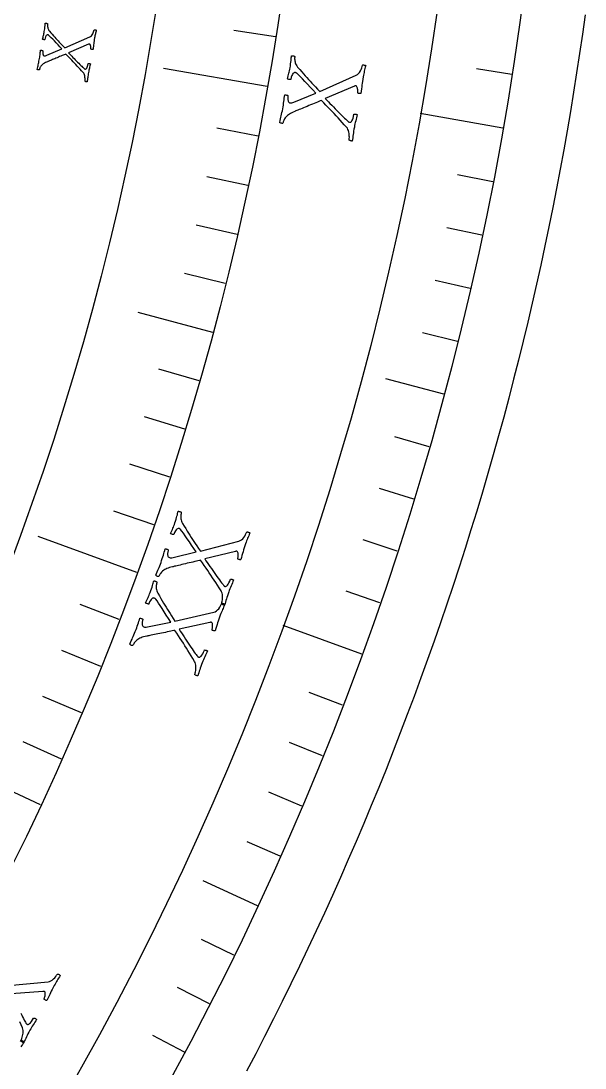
# Model space of a CAD drawing. Header units: millimetres. Extents: x -76 to 76, y -76 to 98.
# Drawn here: x 61.87 to 75.31, y -35.34 to -10.38 of the extents above; entities that cross this region are included whole.
import ezdxf

# ---------------------------------------------------------------- set-up
doc = ezdxf.new("R2010")
doc.units = ezdxf.units.MM
for name, color, linetype in [('CUT_OUTER', 1, 'Continuous'), ('ENGRAVE', 7, 'Continuous'), ('ENGRAVE_FINE', 8, 'Continuous'), ('TEXT', 5, 'Continuous')]:
    doc.layers.add(name, color=color, linetype=linetype)

msp = doc.modelspace()

# ---------------------------------------------------------------- linework, layer by layer
at = {"layer": 'CUT_OUTER'}
msp.add_lwpolyline([(75.3086, -10.2281), (75.2444, -10.69), (75.1774, -11.1515), (75.1076, -11.6126), (75.0349, -12.0732), (74.9594, -12.5334), (74.8811, -12.9931), (74.8, -13.4523), (74.716, -13.911), (74.6293, -14.3692), (74.5397, -14.8269), (74.4473, -15.284), (74.3521, -15.7405), (74.2541, -16.1964), (74.1534, -16.6517), (74.0498, -17.1064), (73.9434, -17.5604), (73.8343, -18.0138), (73.7224, -18.4665), (73.6077, -18.9185), (73.4902, -19.3698), (73.37, -19.8204), (73.247, -20.2702), (73.1212, -20.7192), (72.9927, -21.1675), (72.8615, -21.615), (72.7275, -22.0616), (72.5907, -22.5075), (72.4513, -22.9525), (72.3091, -23.3966), (72.1641, -23.8398), (72.0165, -24.2822), (71.8662, -24.7236), (71.7131, -25.1641), (71.5573, -25.6036), (71.3989, -26.0422), (71.2378, -26.4798), (71.0739, -26.9164), (70.9075, -27.352), (70.7383, -27.7866), (70.5665, -28.2201), (70.392, -28.6526), (70.2148, -29.0839), (70.0351, -29.5142), (69.8527, -29.9434), (69.6676, -30.3714), (69.4799, -30.7983), (69.2897, -31.2241), (69.0968, -31.6486), (68.9013, -32.072), (68.7032, -32.4942), (68.5025, -32.9151), (68.2993, -33.3348), (68.0934, -33.7533), (67.885, -34.1705), (67.6741, -34.5864), (67.4606, -35.0009), (67.2446, -35.4142)], dxfattribs=at)
at = {"layer": 'ENGRAVE'}
for points in [[(67.7351, -11.9435), (65.2652, -11.508)], [(73.3485, -12.9333), (71.3838, -12.5869)], [(66.4364, -17.8016), (64.6598, -17.3256)], [(71.9422, -19.2768), (70.5657, -18.908)], [(64.6321, -23.5241), (62.2753, -22.6664)], [(69.9883, -25.4737), (68.1136, -24.7913)], [(62.3358, -29.0677), (60.669, -28.2904)], [(67.5018, -31.4766), (66.2103, -30.8744)]]:
    msp.add_lwpolyline(points, dxfattribs=at)
for radius in [74.48, 74.48, 72.485, 68.78, 68.78, 65.854]:
    msp.add_circle((0, 0), radius, dxfattribs=at)
at = {"layer": 'ENGRAVE_FINE'}
for points in [[(67.9332, -10.7596), (66.9424, -10.6026)], [(73.563, -11.6512), (72.7186, -11.5175)], [(67.5163, -13.1238), (66.5315, -12.9324)], [(67.277, -14.3002), (66.2957, -14.0916)], [(73.1116, -14.2115), (72.2723, -14.0483)], [(67.0172, -15.4721), (66.0397, -15.2465)], [(72.8524, -15.4853), (72.0161, -15.3075)], [(66.7369, -16.6394), (65.7635, -16.3967)], [(72.5711, -16.7544), (71.738, -16.562)], [(72.2676, -18.0183), (71.438, -17.8115)], [(66.1156, -18.9583), (65.1512, -18.6818)], [(65.7746, -20.1093), (64.8153, -19.816)], [(71.5948, -20.5295), (70.7729, -20.2938)], [(65.4137, -21.2542), (64.4596, -20.9442)], [(71.2256, -21.7758), (70.4079, -21.5259)], [(65.0328, -22.3926), (64.0842, -22.066)], [(70.8347, -23.0156), (70.0215, -22.7514)], [(70.4222, -24.2483), (69.6138, -23.97)], [(64.2117, -24.6485), (63.2751, -24.289)], [(63.7717, -25.7654), (62.8416, -25.3896)], [(69.5331, -26.6912), (68.7349, -26.3848)], [(63.3123, -26.8745), (62.3889, -26.4825)], [(62.8337, -27.9753), (61.9172, -27.5673)], [(69.0567, -27.9007), (68.2639, -27.5804)], [(68.5592, -29.1017), (67.7722, -28.7676)], [(68.0409, -30.2937), (67.2598, -29.946)], [(66.9422, -32.6499), (66.1737, -32.2751)], [(66.3622, -33.8132), (65.6004, -33.4251)], [(65.7619, -34.9662), (65.007, -34.5648)]]:
    msp.add_lwpolyline(points, dxfattribs=at)
at = {"layer": 'TEXT'}
for points in [[(62.3034, -11.3073), (62.3091, -11.2749), (62.3142, -11.2439), (62.3186, -11.2142), (62.3225, -11.1858), (62.3261, -11.1582), (62.3297, -11.1308), (62.3334, -11.1037), (62.3372, -11.0768), (62.3421, -11.076), (62.3488, -11.076), (62.3573, -11.0768), (62.3675, -11.0784), (62.3772, -11.0806), (62.3839, -11.0832), (62.3877, -11.0863), (62.3885, -11.0897), (62.3876, -11.097), (62.3869, -11.106), (62.3864, -11.1167), (62.3863, -11.1291), (62.3869, -11.1422), (62.3884, -11.155), (62.391, -11.1676), (62.3945, -11.1798), (62.3996, -11.1906), (62.4067, -11.199), (62.4157, -11.2049), (62.4268, -11.2083), (62.4381, -11.2089), (62.4515, -11.2071), (62.467, -11.2027), (62.4846, -11.1959), (62.845, -11.0451), (62.798, -10.9954), (62.7525, -10.947), (62.7083, -10.8999), (62.6657, -10.854), (62.6259, -10.8118), (62.5906, -10.7756), (62.5597, -10.7454), (62.5334, -10.7212), (62.5291, -10.718), (62.5248, -10.7153), (62.5204, -10.7132), (62.5159, -10.7116), (62.5117, -10.7105), (62.5085, -10.7097), (62.5062, -10.7091), (62.5049, -10.7088), (62.4979, -10.709), (62.49, -10.7119), (62.4811, -10.7175), (62.4713, -10.7257), (62.4615, -10.7388), (62.4527, -10.7589), (62.4448, -10.7861), (62.4378, -10.8202), (62.4352, -10.8223), (62.4303, -10.8234), (62.423, -10.8235), (62.4134, -10.8226), (62.4034, -10.8211), (62.3951, -10.8192), (62.3883, -10.817), (62.3832, -10.8145), (62.3895, -10.789), (62.3954, -10.7649), (62.4009, -10.7423), (62.406, -10.7211), (62.4109, -10.7002), (62.4155, -10.6781), (62.42, -10.655), (62.4243, -10.6307), (62.4298, -10.5972), (62.4343, -10.5663), (62.4379, -10.5381), (62.4405, -10.5126), (62.4426, -10.4895), (62.4446, -10.4684), (62.4465, -10.4495), (62.4482, -10.4327), (62.4529, -10.4318), (62.4589, -10.4314), (62.4663, -10.4316), (62.475, -10.4324), (62.4837, -10.4341), (62.491, -10.4368), (62.497, -10.4405), (62.5016, -10.4454), (62.501, -10.4504), (62.5006, -10.4582), (62.5004, -10.4687), (62.5002, -10.482), (62.5008, -10.4971), (62.5027, -10.5131), (62.5058, -10.5301), (62.5102, -10.548), (62.5163, -10.5661), (62.5245, -10.5837), (62.5348, -10.6009), (62.5472, -10.6176), (62.5821, -10.6574), (62.6145, -10.6946), (62.6445, -10.7292), (62.6721, -10.7612), (62.6986, -10.7916), (62.7253, -10.8218), (62.7524, -10.8517), (62.7797, -10.8814), (62.8085, -10.9122), (62.8399, -10.9456), (62.874, -10.9817), (62.9107, -11.0204), (63.508, -10.7557), (63.5286, -10.744), (63.5471, -10.7282), (63.5633, -10.7085), (63.5774, -10.6848), (63.5891, -10.6595), (63.5986, -10.635), (63.6058, -10.6113), (63.6107, -10.5884), (63.6156, -10.5868), (63.6221, -10.5862), (63.63, -10.5868), (63.6394, -10.5884), (63.6485, -10.5905), (63.6555, -10.5923), (63.6604, -10.5939), (63.6631, -10.5952), (63.657, -10.6212), (63.6512, -10.6452), (63.6459, -10.6674), (63.641, -10.6878), (63.6363, -10.7083), (63.6316, -10.7309), (63.6268, -10.7557), (63.6221, -10.7827), (63.6159, -10.8199), (63.6106, -10.8547), (63.6059, -10.887), (63.6021, -10.917), (63.5984, -10.947), (63.5944, -10.9795), (63.5901, -11.0144), (63.5855, -11.0518), (63.5802, -11.0543), (63.5733, -11.0555), (63.5647, -11.0555), (63.5544, -11.0542), (63.5447, -11.052), (63.538, -11.0494), (63.5342, -11.0463), (63.5334, -11.0428), (63.5342, -11.0363), (63.5345, -11.0278), (63.5345, -11.0176), (63.5341, -11.0054), (63.5331, -10.9924), (63.5312, -10.9796), (63.5284, -10.967), (63.5247, -10.9547), (63.52, -10.9438), (63.5143, -10.9356), (63.5076, -10.9301), (63.4997, -10.9273), (63.4977, -10.9271), (63.4952, -10.9272), (63.4923, -10.9276), (63.489, -10.9283), (63.4857, -10.9293), (63.4827, -10.9304), (63.48, -10.9317), (63.4776, -10.9331), (63.0016, -11.1356), (63.0256, -11.1613), (63.051, -11.1881), (63.0777, -11.216), (63.1058, -11.245), (63.1344, -11.2743), (63.1628, -11.3033), (63.1908, -11.3319), (63.2185, -11.3601), (63.2453, -11.3871), (63.2705, -11.4122), (63.2942, -11.4353), (63.3162, -11.4565), (63.3359, -11.475), (63.3523, -11.4904), (63.3654, -11.5025), (63.3753, -11.5114), (63.3772, -11.5129), (63.3795, -11.5146), (63.3823, -11.5167), (63.3855, -11.5191), (63.389, -11.5214), (63.3928, -11.5233), (63.397, -11.5248), (63.4015, -11.5258), (63.41, -11.5253), (63.419, -11.5208), (63.4282, -11.5123), (63.4379, -11.4997), (63.4474, -11.4821), (63.4561, -11.4586), (63.4641, -11.4292), (63.4714, -11.3939), (63.4763, -11.3922), (63.4828, -11.3914), (63.4909, -11.3915), (63.5004, -11.3924), (63.5096, -11.3939), (63.5166, -11.3956), (63.5214, -11.3974), (63.5241, -11.3995), (63.5177, -11.4246), (63.5114, -11.4498), (63.5052, -11.4753), (63.499, -11.5011), (63.4931, -11.5269), (63.4875, -11.5526), (63.4823, -11.578), (63.4776, -11.6033), (63.4715, -11.6375), (63.4662, -11.6692), (63.4617, -11.6984), (63.458, -11.7252), (63.4548, -11.7509), (63.4515, -11.777), (63.4483, -11.8037), (63.4451, -11.8309), (63.4396, -11.8313), (63.4329, -11.8308), (63.4251, -11.8291), (63.4162, -11.8264), (63.4077, -11.8235), (63.4011, -11.821), (63.3965, -11.819), (63.3939, -11.8175), (63.3945, -11.8117), (63.3951, -11.802), (63.3955, -11.7883), (63.3959, -11.7706), (63.3955, -11.7504), (63.3939, -11.7292), (63.3911, -11.7071), (63.3869, -11.6841), (63.381, -11.6616), (63.373, -11.6413), (63.3627, -11.6231), (63.3502, -11.607), (63.3127, -11.5654), (63.2768, -11.5257), (63.2424, -11.4881), (63.2095, -11.4525), (63.1773, -11.418), (63.145, -11.3835), (63.1125, -11.3492), (63.0799, -11.315), (63.0465, -11.2802), (63.0118, -11.2438), (62.9759, -11.2059), (62.9386, -11.1665), (62.9189, -11.1743), (62.897, -11.1832), (62.8729, -11.1933), (62.8465, -11.2045), (62.8187, -11.2164), (62.7902, -11.2283), (62.7612, -11.2404), (62.7315, -11.2525), (62.702, -11.2646), (62.6735, -11.2764), (62.646, -11.2879), (62.6196, -11.299), (62.5948, -11.3095), (62.5723, -11.319), (62.5522, -11.3275), (62.5344, -11.3349), (62.5199, -11.341), (62.5095, -11.3454), (62.5033, -11.348), (62.5012, -11.3489), (62.4757, -11.3592), (62.4528, -11.3697), (62.4325, -11.3803), (62.4148, -11.391), (62.3987, -11.4025), (62.383, -11.4153), (62.3678, -11.4295), (62.3531, -11.4452), (62.3439, -11.4562), (62.3357, -11.4682), (62.3283, -11.4813), (62.3218, -11.4953), (62.3163, -11.509), (62.312, -11.5212), (62.3088, -11.5318), (62.3067, -11.5408), (62.3047, -11.5438), (62.3001, -11.5453), (62.2929, -11.5454), (62.283, -11.544), (62.2729, -11.5417), (62.2648, -11.5388), (62.2587, -11.5353), (62.2547, -11.5312), (62.2616, -11.4996), (62.2681, -11.4705), (62.2743, -11.4438), (62.2801, -11.4194), (62.2858, -11.3951), (62.2916, -11.3683), (62.2975, -11.339), (62.3034, -11.3073)], [(68.1049, -12.4743), (68.1132, -12.4275), (68.1206, -12.3826), (68.1271, -12.3396), (68.1327, -12.2984), (68.1379, -12.2584), (68.1432, -12.2188), (68.1486, -12.1795), (68.154, -12.1406), (68.1612, -12.1395), (68.171, -12.1395), (68.1833, -12.1407), (68.1982, -12.143), (68.2123, -12.1462), (68.2221, -12.15), (68.2276, -12.1544), (68.2288, -12.1594), (68.2273, -12.17), (68.2263, -12.183), (68.2257, -12.1985), (68.2256, -12.2164), (68.2264, -12.2354), (68.2286, -12.254), (68.2323, -12.2722), (68.2375, -12.2899), (68.2449, -12.3056), (68.2551, -12.3178), (68.2683, -12.3263), (68.2844, -12.3313), (68.3008, -12.3322), (68.3203, -12.3296), (68.3429, -12.3233), (68.3685, -12.3135), (68.8927, -12.0951), (68.8243, -12.023), (68.7579, -11.9527), (68.6937, -11.8844), (68.6315, -11.8179), (68.5736, -11.7567), (68.5221, -11.7042), (68.4772, -11.6605), (68.4388, -11.6255), (68.4326, -11.6208), (68.4263, -11.6169), (68.4199, -11.6138), (68.4133, -11.6116), (68.4073, -11.61), (68.4026, -11.6088), (68.3993, -11.6079), (68.3973, -11.6075), (68.3871, -11.6078), (68.3756, -11.6121), (68.3627, -11.6201), (68.3485, -11.6321), (68.3343, -11.6511), (68.3215, -11.6802), (68.3101, -11.7195), (68.3, -11.769), (68.2963, -11.772), (68.2891, -11.7736), (68.2785, -11.7738), (68.2646, -11.7725), (68.2501, -11.7702), (68.2379, -11.7675), (68.2281, -11.7644), (68.2206, -11.7608), (68.2297, -11.7238), (68.2382, -11.6889), (68.2461, -11.6562), (68.2535, -11.6255), (68.2605, -11.5952), (68.2673, -11.5632), (68.2737, -11.5297), (68.2799, -11.4946), (68.2877, -11.446), (68.2941, -11.4013), (68.2992, -11.3604), (68.3029, -11.3234), (68.3059, -11.2899), (68.3086, -11.2594), (68.3112, -11.232), (68.3137, -11.2077), (68.3205, -11.2063), (68.3293, -11.2058), (68.34, -11.2061), (68.3527, -11.2072), (68.3653, -11.2096), (68.376, -11.2135), (68.3847, -11.2189), (68.3914, -11.2259), (68.3906, -11.2332), (68.39, -11.2445), (68.3897, -11.2597), (68.3896, -11.279), (68.3905, -11.3008), (68.3933, -11.324), (68.3979, -11.3486), (68.4044, -11.3745), (68.4133, -11.4007), (68.4253, -11.4262), (68.4404, -11.4511), (68.4585, -11.4753), (68.5094, -11.533), (68.5567, -11.5868), (68.6004, -11.6369), (68.6406, -11.6832), (68.6792, -11.7274), (68.7182, -11.7711), (68.7576, -11.8145), (68.7974, -11.8575), (68.8393, -11.9021), (68.8851, -11.9507), (68.9347, -12.003), (68.9881, -12.0592), (69.8564, -11.6732), (69.8864, -11.6561), (69.9132, -11.6331), (69.9368, -11.6043), (69.9571, -11.5697), (69.9742, -11.5328), (69.9879, -11.497), (69.9982, -11.4625), (70.0052, -11.4292), (70.0124, -11.4268), (70.0218, -11.4259), (70.0333, -11.4267), (70.047, -11.429), (70.0603, -11.432), (70.0704, -11.4346), (70.0775, -11.4369), (70.0816, -11.4389), (70.0727, -11.4766), (70.0644, -11.5117), (70.0567, -11.5441), (70.0497, -11.5738), (70.0429, -11.6036), (70.0361, -11.6367), (70.0293, -11.6729), (70.0225, -11.7122), (70.0137, -11.7664), (70.0059, -11.817), (69.9992, -11.8642), (69.9936, -11.9079), (69.9884, -11.9516), (69.9826, -11.9989), (69.9764, -12.0499), (69.9697, -12.1044), (69.9621, -12.108), (69.952, -12.1098), (69.9395, -12.1097), (69.9245, -12.1078), (69.9104, -12.1047), (69.9006, -12.1009), (69.8951, -12.0964), (69.8939, -12.0913), (69.895, -12.0818), (69.8956, -12.0695), (69.8956, -12.0545), (69.895, -12.0368), (69.8934, -12.0179), (69.8906, -11.9993), (69.8865, -11.981), (69.8812, -11.963), (69.8744, -11.9471), (69.8661, -11.9352), (69.8562, -11.9272), (69.8448, -11.9232), (69.8418, -11.9229), (69.8382, -11.9231), (69.834, -11.9237), (69.8292, -11.9247), (69.8244, -11.9261), (69.82, -11.9277), (69.8161, -11.9295), (69.8127, -11.9317), (69.1204, -12.2267), (69.1554, -12.264), (69.1923, -12.303), (69.2312, -12.3435), (69.272, -12.3857), (69.3136, -12.4284), (69.3548, -12.4706), (69.3955, -12.5122), (69.4358, -12.5532), (69.4747, -12.5926), (69.5113, -12.6291), (69.5457, -12.6628), (69.5777, -12.6936), (69.6063, -12.7207), (69.6301, -12.7431), (69.6492, -12.7608), (69.6635, -12.7738), (69.6663, -12.7759), (69.6697, -12.7784), (69.6737, -12.7814), (69.6783, -12.7849), (69.6834, -12.7883), (69.689, -12.7911), (69.695, -12.7933), (69.7016, -12.7948), (69.714, -12.7941), (69.727, -12.7875), (69.7405, -12.7751), (69.7546, -12.7568), (69.7684, -12.7312), (69.7812, -12.6971), (69.7929, -12.6543), (69.8035, -12.6028), (69.8107, -12.6004), (69.8202, -12.5992), (69.8319, -12.5993), (69.8457, -12.6006), (69.8591, -12.6028), (69.8693, -12.6052), (69.8763, -12.608), (69.8801, -12.611), (69.8708, -12.6475), (69.8616, -12.6843), (69.8525, -12.7215), (69.8435, -12.759), (69.8348, -12.7966), (69.8266, -12.8339), (69.819, -12.871), (69.812, -12.9079), (69.803, -12.9577), (69.7952, -13.0039), (69.7886, -13.0464), (69.7831, -13.0853), (69.7783, -13.1228), (69.7734, -13.1609), (69.7686, -13.1998), (69.7638, -13.2393), (69.7558, -13.24), (69.7461, -13.2391), (69.7347, -13.2367), (69.7218, -13.2327), (69.7094, -13.2284), (69.6999, -13.2247), (69.6932, -13.2218), (69.6893, -13.2196), (69.6903, -13.2112), (69.6911, -13.1971), (69.6919, -13.1771), (69.6925, -13.1513), (69.6921, -13.1218), (69.6898, -13.091), (69.6858, -13.0588), (69.6798, -13.0252), (69.6714, -12.9925), (69.6597, -12.9629), (69.6448, -12.9363), (69.6267, -12.9129), (69.5723, -12.8522), (69.5202, -12.7944), (69.4702, -12.7396), (69.4225, -12.6877), (69.3758, -12.6373), (69.3288, -12.5872), (69.2816, -12.5373), (69.2342, -12.4875), (69.1857, -12.4368), (69.1353, -12.3838), (69.083, -12.3287), (69.0288, -12.2715), (69.0002, -12.2828), (68.9683, -12.2957), (68.9332, -12.3103), (68.8948, -12.3266), (68.8544, -12.3437), (68.813, -12.361), (68.7707, -12.3785), (68.7275, -12.3961), (68.6846, -12.4136), (68.6432, -12.4306), (68.6032, -12.4472), (68.5647, -12.4633), (68.5286, -12.4785), (68.4959, -12.4922), (68.4667, -12.5044), (68.4408, -12.5152), (68.4196, -12.5239), (68.4045, -12.5302), (68.3955, -12.534), (68.3925, -12.5352), (68.3553, -12.5502), (68.322, -12.5653), (68.2925, -12.5806), (68.2668, -12.596), (68.2433, -12.6126), (68.2205, -12.6311), (68.1984, -12.6517), (68.1769, -12.6742), (68.1636, -12.6902), (68.1515, -12.7076), (68.1407, -12.7265), (68.1313, -12.7468), (68.1233, -12.7666), (68.1169, -12.7842), (68.1122, -12.7996), (68.1091, -12.8126), (68.1062, -12.8169), (68.0995, -12.8191), (68.089, -12.8192), (68.0748, -12.8172), (68.06, -12.8137), (68.0483, -12.8094), (68.0395, -12.8043), (68.0336, -12.7984), (68.0436, -12.7527), (68.0532, -12.7105), (68.0622, -12.6719), (68.0708, -12.6367), (68.0792, -12.6014), (68.0876, -12.5626), (68.0962, -12.5203), (68.1049, -12.4743)], [(65.2051, -23.285), (65.2208, -23.2401), (65.2353, -23.197), (65.2487, -23.1556), (65.2608, -23.1159), (65.2724, -23.0772), (65.284, -23.039), (65.2956, -23.0011), (65.3073, -22.9636), (65.3146, -22.9636), (65.3242, -22.9652), (65.3362, -22.9683), (65.3505, -22.973), (65.3639, -22.9785), (65.373, -22.9838), (65.3777, -22.989), (65.378, -22.9941), (65.3749, -23.0043), (65.3718, -23.017), (65.3687, -23.0322), (65.3657, -23.0499), (65.3634, -23.0688), (65.3626, -23.0875), (65.3633, -23.106), (65.3656, -23.1243), (65.3703, -23.1411), (65.3785, -23.1547), (65.3902, -23.1653), (65.4052, -23.1728), (65.4213, -23.1763), (65.441, -23.1768), (65.4642, -23.1743), (65.4911, -23.1687), (66.0436, -23.0376), (65.9877, -22.9554), (65.9336, -22.8754), (65.8812, -22.7976), (65.8305, -22.7219), (65.7832, -22.6522), (65.7409, -22.5922), (65.7036, -22.5418), (65.6713, -22.5011), (65.666, -22.4954), (65.6604, -22.4905), (65.6545, -22.4865), (65.6484, -22.4832), (65.6427, -22.4807), (65.6383, -22.4787), (65.6352, -22.4774), (65.6332, -22.4766), (65.6232, -22.4753), (65.6111, -22.4776), (65.5971, -22.4835), (65.5812, -22.493), (65.5641, -22.5095), (65.5467, -22.5362), (65.5291, -22.5731), (65.5112, -22.6203), (65.507, -22.6227), (65.4997, -22.6231), (65.4893, -22.6216), (65.4757, -22.618), (65.4617, -22.6135), (65.4502, -22.6089), (65.441, -22.6042), (65.4342, -22.5994), (65.4491, -22.5644), (65.4631, -22.5313), (65.4763, -22.5003), (65.4885, -22.4712), (65.5003, -22.4424), (65.5121, -22.4119), (65.5238, -22.3799), (65.5356, -22.3462), (65.5511, -22.2995), (65.5647, -22.2564), (65.5763, -22.2169), (65.5859, -22.181), (65.5942, -22.1484), (65.6018, -22.1188), (65.6088, -22.0922), (65.6152, -22.0685), (65.6221, -22.0683), (65.6309, -22.0692), (65.6414, -22.0712), (65.6537, -22.0744), (65.6659, -22.0787), (65.6758, -22.0843), (65.6834, -22.091), (65.6889, -22.099), (65.687, -22.1061), (65.6846, -22.1172), (65.6818, -22.1322), (65.6786, -22.1511), (65.676, -22.1728), (65.675, -22.1962), (65.6756, -22.2212), (65.6778, -22.2478), (65.6824, -22.2751), (65.6902, -22.3022), (65.701, -22.3292), (65.715, -22.356), (65.7559, -22.4211), (65.7939, -22.4819), (65.829, -22.5384), (65.8612, -22.5905), (65.8922, -22.6403), (65.9236, -22.6898), (65.9555, -22.739), (65.9879, -22.7878), (66.0221, -22.8386), (66.0594, -22.8939), (66.0999, -22.9535), (66.1436, -23.0176), (67.0627, -22.7766), (67.0951, -22.7645), (67.1252, -22.7461), (67.1531, -22.7215), (67.1788, -22.6906), (67.2016, -22.6569), (67.2209, -22.6239), (67.2366, -22.5915), (67.2489, -22.5597), (67.2564, -22.5585), (67.2658, -22.5592), (67.277, -22.5618), (67.2902, -22.5663), (67.3028, -22.5713), (67.3124, -22.5755), (67.319, -22.5789), (67.3227, -22.5815), (67.3079, -22.6174), (67.294, -22.6507), (67.2812, -22.6814), (67.2695, -22.7095), (67.258, -22.7379), (67.246, -22.7695), (67.2334, -22.8041), (67.2203, -22.8418), (67.2029, -22.8938), (67.1871, -22.9426), (67.1729, -22.9881), (67.1604, -23.0303), (67.1481, -23.0726), (67.1348, -23.1184), (67.1205, -23.1676), (67.105, -23.2204), (67.097, -23.2227), (67.0868, -23.2228), (67.0744, -23.2207), (67.0599, -23.2165), (67.0465, -23.2111), (67.0375, -23.2058), (67.0327, -23.2005), (67.0324, -23.1952), (67.035, -23.186), (67.0375, -23.174), (67.0399, -23.1592), (67.0422, -23.1416), (67.0437, -23.1227), (67.044, -23.1039), (67.0429, -23.0852), (67.0405, -23.0665), (67.0364, -23.0498), (67.0301, -23.0367), (67.0216, -23.0272), (67.011, -23.0214), (67.0081, -23.0206), (67.0045, -23.0202), (67.0003, -23.0201), (66.9954, -23.0204), (66.9904, -23.0209), (66.9858, -23.0218), (66.9817, -23.023), (66.978, -23.0246), (66.2472, -23.2042), (66.2756, -23.2467), (66.3058, -23.2911), (66.3376, -23.3374), (66.3712, -23.3856), (66.4053, -23.4344), (66.4392, -23.4827), (66.4727, -23.5303), (66.5058, -23.5773), (66.5379, -23.6224), (66.5681, -23.6643), (66.5966, -23.7031), (66.6233, -23.7388), (66.6471, -23.7701), (66.667, -23.796), (66.683, -23.8166), (66.695, -23.8317), (66.6974, -23.8342), (66.7004, -23.8372), (66.7038, -23.8409), (66.7078, -23.845), (66.7123, -23.8492), (66.7174, -23.8529), (66.723, -23.856), (66.7292, -23.8585), (66.7416, -23.8599), (66.7554, -23.8555), (66.7708, -23.8454), (66.7876, -23.8296), (66.8054, -23.8066), (66.8235, -23.7749), (66.842, -23.7346), (66.8607, -23.6855), (66.8683, -23.6842), (66.8778, -23.6846), (66.8893, -23.6866), (66.9028, -23.6901), (66.9156, -23.6944), (66.9253, -23.6985), (66.9318, -23.7023), (66.935, -23.706), (66.92, -23.7404), (66.905, -23.7753), (66.89, -23.8105), (66.875, -23.8461), (66.8604, -23.8818), (66.8463, -23.9173), (66.8328, -23.9527), (66.8199, -23.9879), (66.803, -24.0357), (66.7879, -24.08), (66.7745, -24.1209), (66.7628, -24.1584), (66.752, -24.1946), (66.7411, -24.2314), (66.7301, -24.269), (66.719, -24.3073), (66.7109, -24.3066), (66.7015, -24.3042), (66.6907, -24.3), (66.6786, -24.294), (66.6671, -24.2877), (66.6583, -24.2826), (66.6521, -24.2786), (66.6487, -24.2758), (66.651, -24.2677), (66.6541, -24.2539), (66.658, -24.2343), (66.6628, -24.2089), (66.6671, -24.1798), (66.6699, -24.149), (66.671, -24.1166), (66.6706, -24.0825), (66.6675, -24.0488), (66.6608, -24.0177), (66.6504, -23.9891), (66.6363, -23.963), (66.5924, -23.8943), (66.5502, -23.8289), (66.5098, -23.7668), (66.471, -23.7079), (66.433, -23.6506), (66.3948, -23.5936), (66.3562, -23.5367), (66.3174, -23.48), (66.2778, -23.4221), (66.2365, -23.3617), (66.1938, -23.2989), (66.1495, -23.2336), (66.1195, -23.2402), (66.086, -23.2478), (66.049, -23.2566), (66.0085, -23.2665), (65.9658, -23.2769), (65.9221, -23.2873), (65.8776, -23.2977), (65.8321, -23.3081), (65.7869, -23.3185), (65.7433, -23.3286), (65.7012, -23.3385), (65.6606, -23.3482), (65.6225, -23.3573), (65.5881, -23.3656), (65.5572, -23.3729), (65.5299, -23.3794), (65.5077, -23.3847), (65.4917, -23.3884), (65.4822, -23.3907), (65.479, -23.3914), (65.44, -23.4002), (65.4047, -23.4098), (65.3731, -23.4201), (65.3452, -23.4312), (65.3194, -23.4437), (65.2939, -23.4584), (65.2687, -23.4751), (65.2439, -23.4939), (65.2281, -23.5075), (65.2134, -23.5227), (65.1998, -23.5396), (65.1872, -23.5581), (65.1761, -23.5764), (65.167, -23.5928), (65.1598, -23.6072), (65.1547, -23.6196), (65.1511, -23.6233), (65.1442, -23.6244), (65.1338, -23.6228), (65.12, -23.6185), (65.1061, -23.6127), (65.0951, -23.6066), (65.0873, -23.6001), (65.0824, -23.5934), (65.0997, -23.5499), (65.1159, -23.5098), (65.1311, -23.4731), (65.1452, -23.4397), (65.1591, -23.4063), (65.1738, -23.3694), (65.1891, -23.3289), (65.2051, -23.285)], [(64.5927, -24.9333), (64.6096, -24.8889), (64.6252, -24.8461), (64.6396, -24.8051), (64.6528, -24.7657), (64.6653, -24.7274), (64.6779, -24.6894), (64.6905, -24.6518), (64.7031, -24.6146), (64.7103, -24.6148), (64.7199, -24.6167), (64.7318, -24.6201), (64.7461, -24.6252), (64.7593, -24.6309), (64.7682, -24.6365), (64.7728, -24.6418), (64.773, -24.647), (64.7696, -24.6571), (64.7662, -24.6697), (64.7628, -24.6848), (64.7593, -24.7024), (64.7565, -24.7212), (64.7552, -24.7399), (64.7555, -24.7584), (64.7573, -24.7768), (64.7616, -24.7936), (64.7694, -24.8075), (64.7808, -24.8184), (64.7957, -24.8262), (64.8116, -24.8302), (64.8313, -24.8312), (64.8546, -24.8293), (64.8817, -24.8244), (65.4373, -24.7073), (65.3835, -24.6238), (65.3314, -24.5424), (65.281, -24.4633), (65.2323, -24.3864), (65.1868, -24.3155), (65.146, -24.2544), (65.11, -24.2031), (65.0787, -24.1615), (65.0735, -24.1557), (65.0681, -24.1507), (65.0623, -24.1465), (65.0563, -24.1431), (65.0507, -24.1404), (65.0463, -24.1383), (65.0432, -24.1369), (65.0413, -24.1361), (65.0312, -24.1345), (65.0192, -24.1365), (65.005, -24.1421), (64.9888, -24.1512), (64.9713, -24.1672), (64.9533, -24.1934), (64.9348, -24.2299), (64.9157, -24.2767), (64.9114, -24.2789), (64.9041, -24.2792), (64.8937, -24.2773), (64.8802, -24.2735), (64.8664, -24.2686), (64.8549, -24.2637), (64.8459, -24.2587), (64.8392, -24.2538), (64.855, -24.2191), (64.8698, -24.1865), (64.8837, -24.1558), (64.8967, -24.127), (64.9092, -24.0985), (64.9218, -24.0684), (64.9344, -24.0366), (64.947, -24.0033), (64.9637, -23.957), (64.9784, -23.9142), (64.9909, -23.8751), (65.0015, -23.8394), (65.0106, -23.807), (65.019, -23.7776), (65.0266, -23.7512), (65.0336, -23.7277), (65.0405, -23.7276), (65.0493, -23.7287), (65.0597, -23.731), (65.072, -23.7345), (65.084, -23.7392), (65.0938, -23.745), (65.1013, -23.7519), (65.1065, -23.76), (65.1044, -23.7671), (65.1018, -23.7781), (65.0986, -23.793), (65.0949, -23.8118), (65.0917, -23.8335), (65.0901, -23.8568), (65.0901, -23.8818), (65.0917, -23.9085), (65.0956, -23.9359), (65.1026, -23.9632), (65.1128, -23.9905), (65.1261, -24.0176), (65.1653, -24.0837), (65.2018, -24.1455), (65.2354, -24.2028), (65.2663, -24.2558), (65.296, -24.3063), (65.3262, -24.3566), (65.3568, -24.4065), (65.3879, -24.4562), (65.4208, -24.5079), (65.4567, -24.564), (65.4957, -24.6247), (65.5378, -24.6899), (66.4627, -24.4723), (66.4954, -24.461), (66.526, -24.4434), (66.5545, -24.4195), (66.5809, -24.3893), (66.6045, -24.3562), (66.6247, -24.3236), (66.6413, -24.2916), (66.6543, -24.2602), (66.6618, -24.2592), (66.6712, -24.2601), (66.6824, -24.263), (66.6954, -24.2678), (66.7079, -24.2732), (66.7174, -24.2776), (66.724, -24.2812), (66.7275, -24.2839), (66.7118, -24.3194), (66.6971, -24.3523), (66.6836, -24.3827), (66.6711, -24.4105), (66.6589, -24.4386), (66.6461, -24.4698), (66.6326, -24.5041), (66.6186, -24.5415), (66.5999, -24.5931), (66.5828, -24.6414), (66.5675, -24.6865), (66.5539, -24.7284), (66.5405, -24.7703), (66.5261, -24.8158), (66.5105, -24.8647), (66.4937, -24.917), (66.4856, -24.9191), (66.4754, -24.919), (66.4631, -24.9166), (66.4487, -24.9119), (66.4354, -24.9062), (66.4265, -24.9007), (66.422, -24.8953), (66.4217, -24.89), (66.4246, -24.8809), (66.4274, -24.8689), (66.4302, -24.8542), (66.4329, -24.8367), (66.4349, -24.8178), (66.4356, -24.799), (66.435, -24.7802), (66.4331, -24.7616), (66.4294, -24.7447), (66.4234, -24.7315), (66.4152, -24.7218), (66.4048, -24.7157), (66.4019, -24.7149), (66.3983, -24.7144), (66.3941, -24.7142), (66.3892, -24.7143), (66.3842, -24.7147), (66.3796, -24.7155), (66.3754, -24.7166), (66.3717, -24.7181), (65.6365, -24.879), (65.6639, -24.9222), (65.6929, -24.9674), (65.7236, -25.0145), (65.7559, -25.0635), (65.7888, -25.1132), (65.8214, -25.1623), (65.8537, -25.2107), (65.8856, -25.2586), (65.9165, -25.3045), (65.9457, -25.3472), (65.9732, -25.3867), (65.9989, -25.423), (66.0219, -25.4549), (66.0412, -25.4813), (66.0566, -25.5023), (66.0683, -25.5177), (66.0707, -25.5203), (66.0735, -25.5234), (66.0769, -25.5271), (66.0807, -25.5314), (66.0851, -25.5357), (66.0901, -25.5394), (66.0957, -25.5427), (66.1018, -25.5454), (66.1141, -25.547), (66.1281, -25.543), (66.1437, -25.5333), (66.161, -25.5179), (66.1793, -25.4954), (66.1982, -25.4642), (66.2177, -25.4243), (66.2377, -25.3758), (66.2453, -25.3747), (66.2548, -25.3753), (66.2662, -25.3775), (66.2796, -25.3815), (66.2923, -25.3861), (66.3019, -25.3904), (66.3083, -25.3944), (66.3114, -25.3981), (66.2955, -25.4322), (66.2796, -25.4666), (66.2638, -25.5015), (66.2479, -25.5367), (66.2324, -25.572), (66.2174, -25.6071), (66.203, -25.6422), (66.1892, -25.677), (66.1711, -25.7243), (66.1549, -25.7683), (66.1404, -25.8088), (66.1278, -25.8461), (66.1161, -25.8819), (66.1043, -25.9185), (66.0923, -25.9558), (66.0802, -25.9938), (66.0722, -25.9929), (66.0628, -25.9902), (66.0521, -25.9858), (66.0401, -25.9795), (66.0288, -25.9729), (66.0201, -25.9675), (66.0141, -25.9634), (66.0107, -25.9605), (66.0132, -25.9525), (66.0167, -25.9387), (66.0211, -25.9192), (66.0265, -25.894), (66.0316, -25.865), (66.0351, -25.8343), (66.0371, -25.8019), (66.0375, -25.7678), (66.0353, -25.734), (66.0294, -25.7027), (66.0197, -25.6739), (66.0063, -25.6475), (65.9641, -25.5777), (65.9236, -25.5113), (65.8848, -25.4481), (65.8475, -25.3882), (65.811, -25.3301), (65.7742, -25.2721), (65.7371, -25.2142), (65.6998, -25.1565), (65.6616, -25.0976), (65.6219, -25.0362), (65.5808, -24.9724), (65.5382, -24.906), (65.508, -24.9118), (65.4743, -24.9186), (65.4371, -24.9264), (65.3963, -24.9352), (65.3534, -24.9445), (65.3095, -24.9538), (65.2647, -24.9631), (65.219, -24.9724), (65.1736, -24.9816), (65.1297, -24.9906), (65.0873, -24.9994), (65.0465, -25.0081), (65.0082, -25.0163), (64.9736, -25.0236), (64.9425, -25.0302), (64.9151, -25.036), (64.8927, -25.0407), (64.8767, -25.044), (64.8671, -25.046), (64.8639, -25.0467), (64.8246, -25.0545), (64.7891, -25.0631), (64.7572, -25.0727), (64.7291, -25.0831), (64.703, -25.095), (64.6771, -25.1089), (64.6515, -25.125), (64.6262, -25.1432), (64.6101, -25.1564), (64.5951, -25.1712), (64.581, -25.1877), (64.5679, -25.2059), (64.5563, -25.224), (64.5468, -25.2401), (64.5393, -25.2543), (64.5339, -25.2665), (64.5302, -25.2702), (64.5232, -25.2711), (64.5129, -25.2692), (64.4993, -25.2646), (64.4854, -25.2584), (64.4747, -25.252), (64.467, -25.2454), (64.4623, -25.2385), (64.4807, -25.1955), (64.4979, -25.1558), (64.514, -25.1195), (64.529, -25.0865), (64.5437, -25.0534), (64.5593, -25.0169), (64.5756, -24.9769), (64.5927, -24.9333)]]:
    msp.add_lwpolyline(points, close=True, dxfattribs=at)
for points in [[(61.5706, -33.3745), (62.5165, -33.2847), (62.5504, -33.2779), (62.5831, -33.2647), (62.6146, -33.2449), (62.6449, -33.2185), (62.6728, -33.189), (62.6972, -33.1595), (62.718, -33.13), (62.7352, -33.1007), (62.7428, -33.1007), (62.7519, -33.1028), (62.7626, -33.1072), (62.7749, -33.1138), (62.7865, -33.1208), (62.7953, -33.1265), (62.8013, -33.1309), (62.8045, -33.1341), (62.7841, -33.1671), (62.7651, -33.1977), (62.7475, -33.226), (62.7313, -33.2519), (62.7154, -33.278), (62.6985, -33.3072), (62.6805, -33.3393), (62.6615, -33.3745), (62.6359, -33.423), (62.6125, -33.4686), (62.5911, -33.5112), (62.572, -33.5508), (62.5531, -33.5906), (62.5325, -33.6336), (62.5104, -33.6799), (62.4867, -33.7295), (62.4784, -33.7305), (62.4683, -33.729), (62.4564, -33.7249), (62.4428, -33.7184), (62.4305, -33.7109), (62.4224, -33.7042), (62.4186, -33.6982), (62.4191, -33.693), (62.4232, -33.6843), (62.4276, -33.6729), (62.4323, -33.6587), (62.4374, -33.6417), (62.442, -33.6232), (62.4452, -33.6047), (62.4472, -33.586), (62.4478, -33.5673), (62.4464, -33.5501), (62.4423, -33.5361), (62.4355, -33.5254), (62.426, -33.518), (62.4232, -33.5168), (62.4198, -33.5158), (62.4156, -33.515), (62.4107, -33.5145), (62.4057, -33.5142), (62.4011, -33.5143), (62.3968, -33.5149), (62.3929, -33.5158), (61.6427, -33.5753)], [(61.8622, -34.0349), (61.8853, -34.0812), (61.9072, -34.124), (61.9277, -34.1635), (61.9462, -34.1983), (61.9616, -34.2271), (61.9741, -34.2499), (61.9836, -34.2668), (61.9856, -34.2696), (61.9879, -34.2731), (61.9908, -34.2772), (61.994, -34.282), (61.9978, -34.2868), (62.0022, -34.2913), (62.0073, -34.2952), (62.013, -34.2988), (62.025, -34.3021), (62.0394, -34.3), (62.0562, -34.2925), (62.0753, -34.2796), (62.0966, -34.2598), (62.1195, -34.2314), (62.1442, -34.1946), (62.1707, -34.1492), (62.1783, -34.1492), (62.1877, -34.151), (62.1987, -34.1548), (62.2114, -34.1605), (62.2234, -34.1668), (62.2323, -34.1724), (62.2381, -34.1773), (62.2407, -34.1814), (62.2203, -34.213), (62.1999, -34.2449), (62.1794, -34.2773), (62.1589, -34.31), (62.1387, -34.3429), (62.1191, -34.3757), (62.1001, -34.4084), (62.0817, -34.4411), (62.0573, -34.4855), (62.0352, -34.5268), (62.0154, -34.565), (61.9979, -34.6002), (61.9814, -34.6341), (61.9647, -34.6687), (61.9478, -34.704), (61.9306, -34.74), (61.9228, -34.7381), (61.9138, -34.7342), (61.9039, -34.7283), (61.8928, -34.7204), (61.8825, -34.7123), (61.8746, -34.7058), (61.8692, -34.7009), (61.8663, -34.6976), (61.8699, -34.69), (61.8752, -34.6768), (61.8822, -34.6581), (61.891, -34.6338), (61.9, -34.6058), (61.9076, -34.5759), (61.914, -34.5441), (61.9191, -34.5103), (61.9215, -34.4766), (61.9198, -34.4448), (61.9141, -34.4149), (61.9045, -34.3869), (61.8722, -34.3121), (61.8411, -34.2407)], [(61.8564, -34.712), (61.8744, -34.6831), (61.882, -34.6833), (61.891, -34.6857), (61.9016, -34.6904), (61.9137, -34.6972), (61.9251, -34.7045), (61.9338, -34.7105), (61.9397, -34.7151), (61.9428, -34.7183), (61.9215, -34.7508), (61.9018, -34.7809), (61.8835, -34.8087), (61.8667, -34.8342)]]:
    msp.add_lwpolyline(points, dxfattribs=at)

doc.saveas('drawing.dxf')
